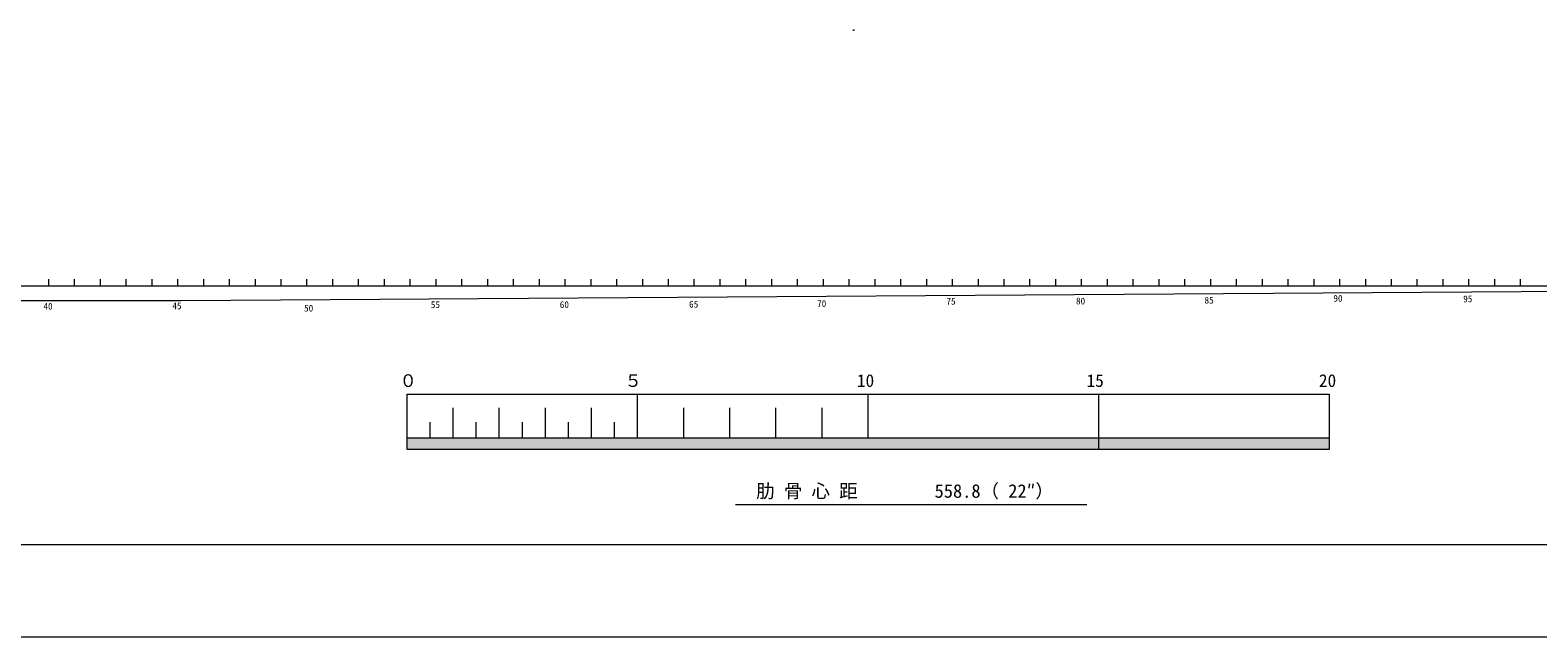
# Model space of a CAD drawing. Units: millimetres, scale not verified. Extents: x -51052 to 51048, y -29700 to 29700.
# Drawn here: x -17433 to 15265, y -29700 to -16546 of the extents above; entities that cross this region are included whole.
import ezdxf
from ezdxf.enums import TextEntityAlignment as Align

# ---------------------------------------------------------------- set-up
doc = ezdxf.new("R2010")
doc.units = ezdxf.units.MM
doc.header["$LTSCALE"] = 100
for name, color, linetype, lineweight in [('0-2_sunpou', 7, 'Continuous', 18), ('0-3_keijou', 7, 'Continuous', 18), ('0-4_frame', 7, 'Continuous', 18)]:
    doc.layers.add(name, color=color, linetype=linetype, lineweight=lineweight)
doc.styles.add('ＭＳ ゴシック', font='')
doc.styles.get('ＭＳ ゴシック').set_extended_font_data('MS Gothic')

msp = doc.modelspace()

# ---------------------------------------------------------------- linework, layer by layer
at = {"layer": '0-2_sunpou'}
for p, q in [((-43085.1, -22092.6), (29319.7, -22092.6)), ((-17036.4, -21947.6), (-17036.4, -22092.6)), ((-16476.4, -21947.6), (-16476.4, -22092.6)), ((-15916.4, -21947.6), (-15916.4, -22092.6)), ((-15356.4, -21947.6), (-15356.4, -22092.6)), ((-14796.4, -21947.6), (-14796.4, -22092.6)), ((-14236.4, -21947.6), (-14236.4, -22092.6)), ((-13676.4, -21947.6), (-13676.4, -22092.6)), ((-13116.4, -21947.6), (-13116.4, -22092.6)), ((-12556.4, -21947.6), (-12556.4, -22092.6)), ((-11996.4, -21947.6), (-11996.4, -22092.6)), ((-11436.4, -21947.6), (-11436.4, -22092.6)), ((-10876.4, -21947.6), (-10876.4, -22092.6)), ((-10316.4, -21947.6), (-10316.4, -22092.6)), ((-9756.4, -21947.6), (-9756.4, -22092.6)), ((-9196.4, -21947.6), (-9196.4, -22092.6)), ((-8636.4, -21947.6), (-8636.4, -22092.6)), ((-8076.4, -21947.6), (-8076.4, -22092.6)), ((-7516.4, -21947.6), (-7516.4, -22092.6)), ((-6956.4, -21947.6), (-6956.4, -22092.6)), ((-6396.4, -21947.6), (-6396.4, -22092.6)), ((-5836.4, -21947.6), (-5836.4, -22092.6)), ((-5276.4, -21947.6), (-5276.4, -22092.6)), ((-4716.4, -21947.6), (-4716.4, -22092.6)), ((-4156.4, -21947.6), (-4156.4, -22092.6)), ((-3596.4, -21947.6), (-3596.4, -22092.6)), ((-3036.4, -21947.6), (-3036.4, -22092.6)), ((-2476.4, -21947.6), (-2476.4, -22092.6)), ((-1916.4, -21947.6), (-1916.4, -22092.6)), ((-1356.4, -21947.6), (-1356.4, -22092.6)), ((-796.4, -21947.6), (-796.4, -22092.6)), ((-236.4, -21947.6), (-236.4, -22092.6)), ((323.6, -21947.6), (323.6, -22092.6)), ((883.6, -21947.6), (883.6, -22092.6)), ((1443.6, -21947.6), (1443.6, -22092.6)), ((2003.6, -21947.6), (2003.6, -22092.6)), ((2563.6, -21947.6), (2563.6, -22092.6)), ((3123.6, -21947.6), (3123.6, -22092.6)), ((3683.6, -21947.6), (3683.6, -22092.6)), ((4243.6, -21947.6), (4243.6, -22092.6)), ((4803.6, -21947.6), (4803.6, -22092.6)), ((5363.6, -21947.6), (5363.6, -22092.6)), ((5923.6, -21947.6), (5923.6, -22092.6)), ((6483.6, -21947.6), (6483.6, -22092.6)), ((7043.6, -21947.6), (7043.6, -22092.6)), ((7603.6, -21947.6), (7603.6, -22092.6)), ((8163.6, -21947.6), (8163.6, -22092.6)), ((8723.6, -21947.6), (8723.6, -22092.6)), ((9283.6, -21947.6), (9283.6, -22092.6)), ((9843.6, -21947.6), (9843.6, -22092.6)), ((10403.6, -21947.6), (10403.6, -22092.6)), ((10963.6, -21947.6), (10963.6, -22092.6)), ((11523.6, -21947.6), (11523.6, -22092.6)), ((12083.6, -21947.6), (12083.6, -22092.6)), ((12643.6, -21947.6), (12643.6, -22092.6)), ((13203.6, -21947.6), (13203.6, -22092.6)), ((13763.6, -21947.6), (13763.6, -22092.6)), ((14323.6, -21947.6), (14323.6, -22092.6)), ((14883.6, -21947.6), (14883.6, -22092.6)), ((-4259, -25386.5), (-4259, -24436.5)), ((741, -25386.5), (741, -24436.5)), ((5741, -25636.5), (5741, -24436.5)), ((-8259, -25386.5), (-8259, -24736.5)), ((-7259, -25386.5), (-7259, -24736.5)), ((-6259, -25386.5), (-6259, -24736.5)), ((-5259, -25386.5), (-5259, -24736.5)), ((-3259, -25386.5), (-3259, -24736.5)), ((-2259, -25386.5), (-2259, -24736.5)), ((-1259, -25386.5), (-1259, -24736.5)), ((-259, -25386.5), (-259, -24736.5)), ((-8759, -25386.5), (-8759, -25046.5)), ((-7759, -25386.5), (-7759, -25046.5)), ((-6759, -25386.5), (-6759, -25046.5)), ((-5759, -25386.5), (-5759, -25046.5)), ((-4759, -25386.5), (-4759, -25046.5)), ((-9259, -25386.5), (10741, -25386.5)), ((-9259, -25386.5), (10741, -25386.5)), ((-9259, -25386.5), (10741, -25386.5)), ((10741, -25636.5), (-9259, -25636.5)), ((10741, -25636.5), (-9259, -25636.5)), ((-2137.5, -26831.9), (5481.6, -26831.9))]:
    msp.add_line(p, q, dxfattribs=at)
msp.add_lwpolyline([(-9259, -24436.5), (10741, -24436.5), (10741, -25636.5), (-9259, -25636.5)], close=True, dxfattribs=at)
msp.add_solid([(-9259, -25386.5), (10741, -25386.5), (-9259, -25636.5), (10741, -25636.5)], dxfattribs=at)
at = {"layer": '0-3_keijou'}
for p, q in [((409.1, -16546.3), (426.3, -16546.3)), ((443.4, -16546.3), (426.3, -16546.3)), ((-14160.2, -22409), (16354.3, -22204.2)), ((-39658.2, -22409), (-14161, -22409))]:
    msp.add_line(p, q, dxfattribs=at)
msp.add_arc((-14161, -22289), 120, 270, 270.38454, dxfattribs=at)
at = {"layer": '0-4_frame'}
for points in [[(-51051.5, -29700.1), (51048.5, -29700.1), (51048.5, 29699.9), (-51051.5, 29699.9)], [(-49051.5, -27700.1), (49048.5, -27700.1), (49048.5, 27699.9), (-49051.5, 27699.9)]]:
    msp.add_lwpolyline(points, close=True, dxfattribs=at)

# ---------------------------------------------------------------- texts
at = {"layer": '0-2_sunpou', "style": 'ＭＳ ゴシック'}
for s, height, p in [('40', 146.6, (-17145, -22650)), ('45', 146.6, (-14350.1, -22642.7)), ('50', 146.6, (-11493.6, -22690.7)), ('55', 146.6, (-8743.5, -22614.6)), ('60', 146.6, (-5947.1, -22614.9)), ('65', 146.6, (-3143.2, -22605.6)), ('70', 146.6, (-365.8, -22592.2)), ('75', 146.6, (2437.7, -22541.8)), ('80', 146.6, (5248.2, -22536.8)), ('85', 146.6, (8036, -22518.7)), ('90', 146.6, (10830.1, -22478.9)), ('95', 146.6, (13645.7, -22489)), ('０', 274.9, (-9422.3, -24364.2)), ('５', 274.9, (-4542.3, -24364.2)), ('10', 274.9, (497.7, -24364.2)), ('15', 274.9, (5477.7, -24364.2)), ('20', 274.9, (10517.7, -24364.2)), ('肋 骨 心 距', 293.3, (-1686.9, -26772.4)), ('558.8（ 22″）', 293.3, (2181.4, -26772.4))]:
    msp.add_text(s, height=height, dxfattribs=at).set_placement(p, align=Align.BOTTOM_LEFT)

doc.saveas('drawing.dxf')
